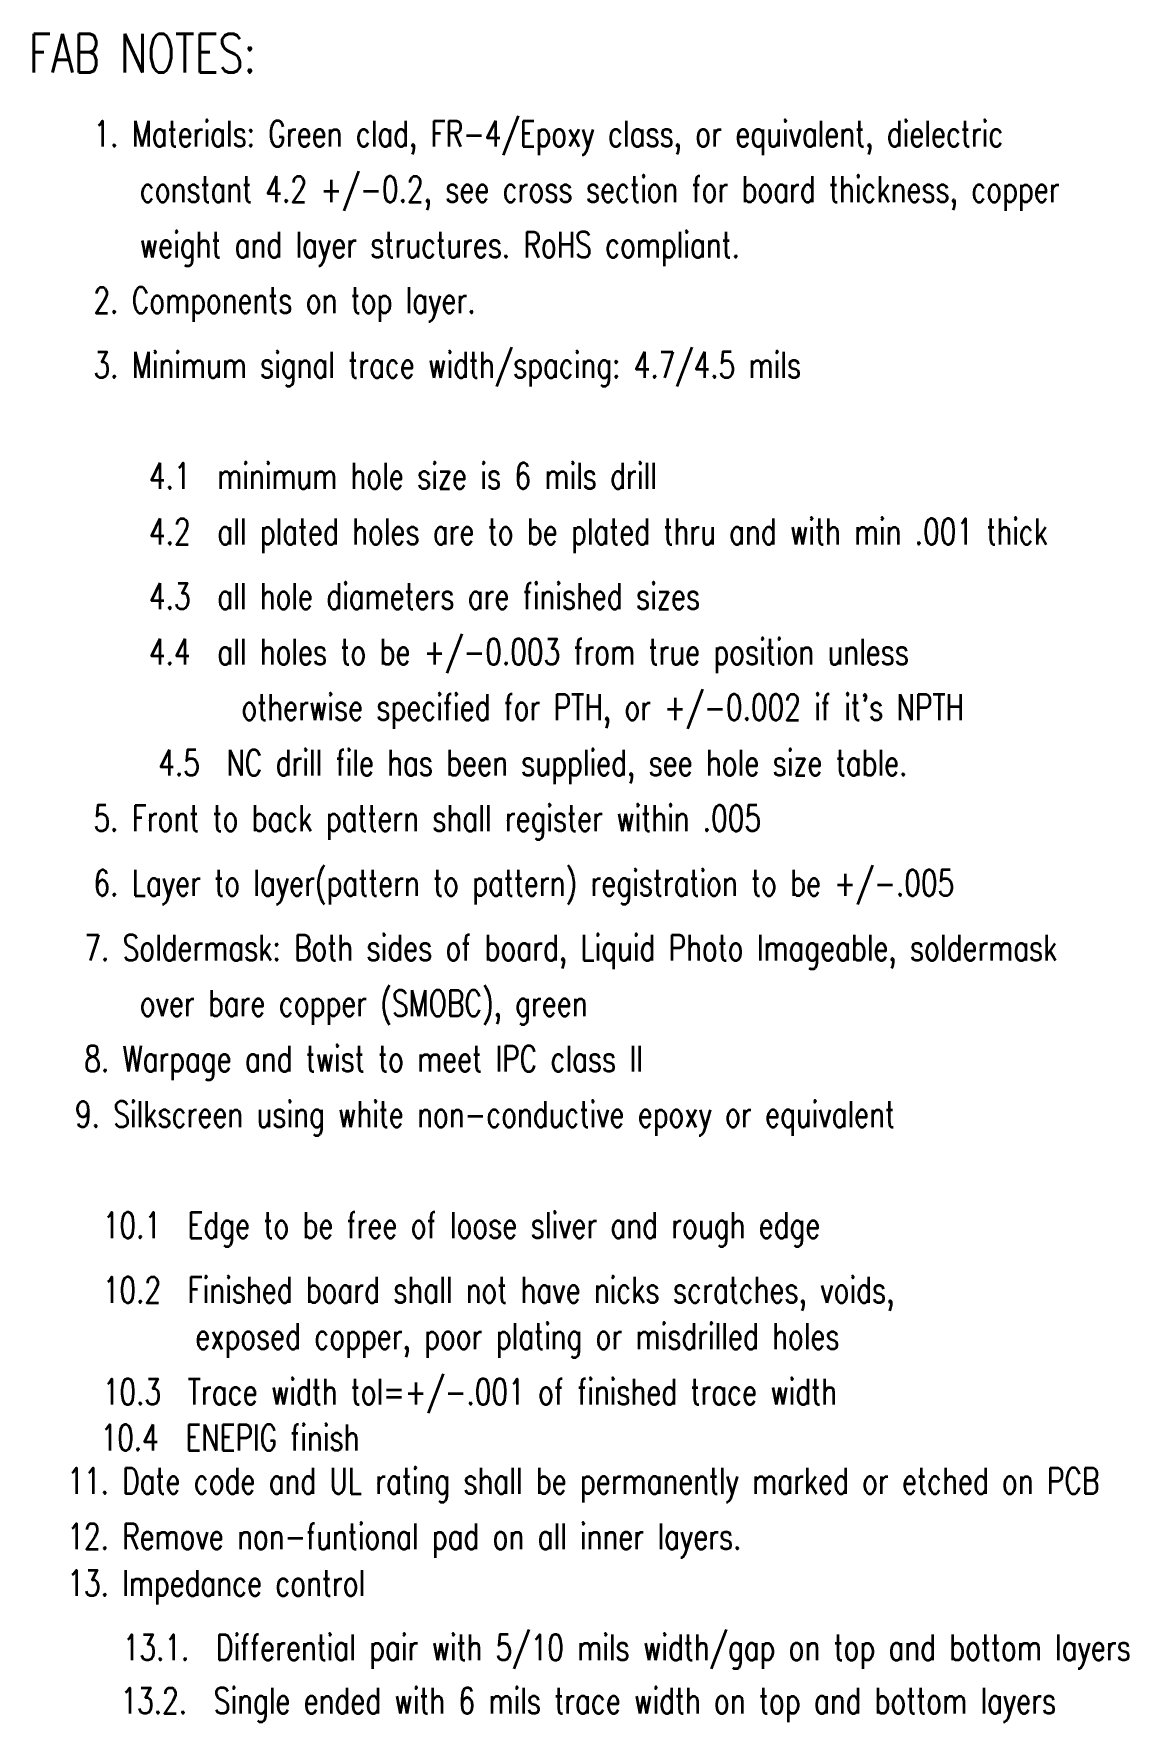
# Model space of a CAD drawing. Extents: x -523 to 10194, y -2797 to 6818.
# Drawn here: x 4277 to 10194, y -2309 to 6818 of the extents above; entities that cross this region are included whole.
import ezdxf

# ---------------------------------------------------------------- set-up
doc = ezdxf.new("R2010")
doc.units = 0
doc.layers.add('TEXT_125', color=253, linetype='CONTINUOUS')
doc.styles.add('W20', font='simplex', dxfattribs={"width": 0.75})

msp = doc.modelspace()

# ---------------------------------------------------------------- texts
at = {"layer": 'TEXT_125', "style": 'W20', "width": 0.75}
for s, height, p in [('FAB NOTES:', 210, (4250, 6608)), ('1. Materials: Green clad, FR-4/Epoxy class, or equivalent, dielectric', 140, (4600, 6208)), ('constant 4.2 +/-0.2, see cross section for board thickness, copper', 140, (4850, 5908)), ('weight and layer structures. RoHS compliant.', 140, (4850, 5608)), ('2. Components on top layer.', 140, (4600, 5308)), ('3. Minimum signal trace width/spacing: 4.7/4.5 mils', 140, (4600, 4958)), ('4.1  minimum hole size is 6 mils drill', 140, (4900, 4358)), ('4.2  all plated holes are to be plated thru and with min .001 thick', 140, (4900, 4058)), ('4.3  all hole diameters are finished sizes', 140, (4900, 3708)), ('4.4  all holes to be +/-0.003 from true position unless', 140, (4900, 3408)), ("otherwise specified for PTH, or +/-0.002 if it's NPTH", 140, (5400, 3108)), ('4.5  NC drill file has been supplied, see hole size table.', 140, (4950, 2808)), ('5. Front to back pattern shall register within .005', 140, (4600, 2508)), ('6. Layer to layer(pattern to pattern) registration to be +/-.005', 140, (4600, 2158)), ('7. Soldermask: Both sides of board, Liquid Photo Imageable, soldermask', 140, (4550, 1808)), ('over bare copper (SMOBC), green', 140, (4850, 1508)), ('8. Warpage and twist to meet IPC class II', 140, (4550, 1208)), ('9. Silkscreen using white non-conductive epoxy or equivalent', 140, (4500, 908)), ('10.1  Edge to be free of loose sliver and rough edge', 140, (4650, 308)), ('10.2  Finished board shall not have nicks scratches, voids,', 140, (4650, -42)), ('exposed copper, poor plating or misdrilled holes', 140, (5150, -292)), ('10.3  Trace width tol=+/-.001 of finished trace width', 140, (4650, -592)), ('10.4  ENEPIG finish', 140, (4638, -840)), ('11. Date code and UL rating shall be permanently marked or etched on PCB', 140, (4458, -1074)), ('12. Remove non-funtional pad on all inner layers.', 140, (4458, -1374)), ('13. Impedance control', 140, (4458, -1626)), ('13.1.  Differential pair with 5/10 mils width/gap on top and bottom layers', 140, (4758, -1974)), ('13.2.  Single ended with 6 mils trace width on top and bottom layers', 140, (4746, -2262))]:
    msp.add_text(s, height=height, dxfattribs=at).set_placement(p)

doc.saveas('drawing.dxf')
